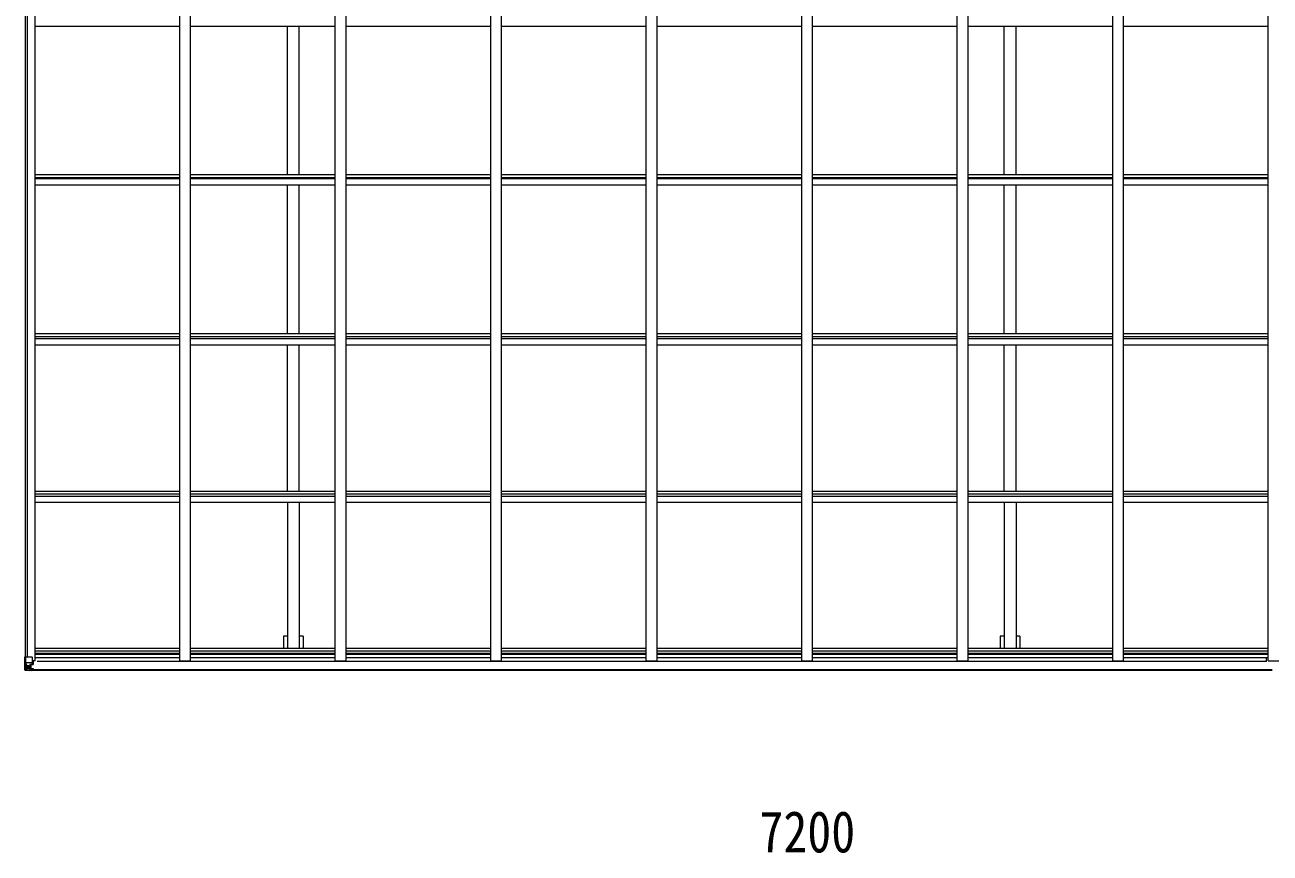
# Model space of a CAD drawing. Units: millimetres at full size, sheet at 1:40; details may follow other scales. Extents: x -11181 to 11305, y -7804 to 7716.
# Drawn here: x 744 to 6478, y 233 to 4045 of the extents above; entities that cross this region are included whole.
import ezdxf
from ezdxf.enums import TextEntityAlignment as Align

# ---------------------------------------------------------------- set-up
doc = ezdxf.new("R2010")
doc.units = ezdxf.units.MM
doc.header["$LTSCALE"] = 40
for name, color, linetype, lineweight in [('0-1_本体', 4, 'Continuous', 9), ('0-2_部品', 7, 'Continuous', 9), ('0-A_寸法', 6, 'Continuous', 9)]:
    doc.layers.add(name, color=color, linetype=linetype, lineweight=lineweight)
doc.styles.add('ＭＳ ゴシック', font='')
doc.styles.get('ＭＳ ゴシック').set_extended_font_data('MS Gothic')

msp = doc.modelspace()

# ---------------------------------------------------------------- linework, layer by layer
at = {"layer": '0-1_本体'}
for p, q in [((746.42, 1136.26), (746.42, 6998.07)), ((756.24, 1136.26), (756.24, 6998.07)), ((791.42, 1117.8), (791.42, 7016.53)), ((1457.42, 1117.8), (1457.42, 7016.53)), ((1507.42, 1117.8), (1507.42, 7016.53)), ((2173.42, 1117.8), (2173.42, 7016.53)), ((2223.42, 1117.8), (2223.42, 7016.53)), ((2889.42, 1117.8), (2889.42, 7016.53)), ((2939.42, 1117.8), (2939.42, 7016.53)), ((3605.42, 1117.8), (3605.42, 7016.53)), ((3655.42, 1117.8), (3655.42, 7016.53)), ((4321.42, 1117.8), (4321.42, 7016.53)), ((4371.42, 1117.8), (4371.42, 7016.53)), ((5037.42, 1117.8), (5037.42, 7016.53)), ((5087.42, 1117.8), (5087.42, 7016.53)), ((5753.42, 1117.8), (5753.42, 7016.53)), ((5803.42, 1117.8), (5803.42, 7016.53)), ((6469.42, 1117.8), (6469.42, 7016.53)), ((791.42, 4039.16), (1457.42, 4039.16)), ((1507.42, 4039.16), (2173.42, 4039.16)), ((1952.92, 3355.56), (1952.92, 4039.16)), ((2007.92, 3355.56), (2007.92, 4039.16)), ((2223.42, 4039.16), (2889.42, 4039.16)), ((2939.42, 4039.16), (3605.42, 4039.16)), ((3655.42, 4039.16), (4321.42, 4039.16)), ((4371.42, 4039.16), (5037.42, 4039.16)), ((5087.42, 4039.16), (5753.42, 4039.16)), ((5252.92, 3355.56), (5252.92, 4039.16)), ((5307.92, 3355.56), (5307.92, 4039.16)), ((5803.42, 4039.16), (6469.42, 4039.16)), ((791.42, 3355.56), (1457.42, 3355.56)), ((791.42, 3342.54), (1457.42, 3342.54)), ((791.42, 3337.97), (1457.42, 3337.97)), ((1507.42, 3355.56), (2173.42, 3355.56)), ((1507.42, 3342.54), (2173.42, 3342.54)), ((1507.42, 3337.97), (2173.42, 3337.97)), ((2223.42, 3355.56), (2889.42, 3355.56)), ((2223.42, 3342.54), (2889.42, 3342.54)), ((2223.42, 3337.97), (2889.42, 3337.97)), ((2939.42, 3355.56), (3605.42, 3355.56)), ((2939.42, 3342.54), (3605.42, 3342.54)), ((2939.42, 3337.97), (3605.42, 3337.97)), ((3655.42, 3355.56), (4321.42, 3355.56)), ((3655.42, 3342.54), (4321.42, 3342.54)), ((3655.42, 3337.97), (4321.42, 3337.97)), ((4371.42, 3355.56), (5037.42, 3355.56)), ((4371.42, 3342.54), (5037.42, 3342.54)), ((4371.42, 3337.97), (5037.42, 3337.97)), ((5087.42, 3355.56), (5753.42, 3355.56)), ((5087.42, 3342.54), (5753.42, 3342.54)), ((5087.42, 3337.97), (5753.42, 3337.97)), ((5803.42, 3355.56), (6469.42, 3355.56)), ((5803.42, 3342.54), (6469.42, 3342.54)), ((5803.42, 3337.97), (6469.42, 3337.97)), ((791.42, 3308.24), (1457.42, 3308.24)), ((1507.42, 3308.24), (2173.42, 3308.24)), ((1952.92, 2623.89), (1952.92, 3308.24)), ((2007.92, 2623.89), (2007.92, 3308.24)), ((2223.42, 3308.24), (2889.42, 3308.24)), ((2939.42, 3308.24), (3605.42, 3308.24)), ((3655.42, 3308.24), (4321.42, 3308.24)), ((4371.42, 3308.24), (5037.42, 3308.24)), ((5087.42, 3308.24), (5753.42, 3308.24)), ((5252.92, 2623.89), (5252.92, 3308.24)), ((5307.92, 2623.89), (5307.92, 3308.24)), ((5803.42, 3308.24), (6469.42, 3308.24)), ((791.4, 2610.98), (1457.42, 2610.98)), ((791.42, 2623.89), (1457.42, 2623.89)), ((791.42, 2601.9), (1457.42, 2601.9)), ((1507.4, 2610.98), (2173.4, 2610.98)), ((1507.42, 2623.89), (2173.42, 2623.89)), ((1507.42, 2601.9), (2173.42, 2601.9)), ((2223.4, 2610.98), (2889.4, 2610.98)), ((2223.42, 2623.89), (2889.42, 2623.89)), ((2223.42, 2601.9), (2889.42, 2601.9)), ((2939.4, 2610.98), (3605.4, 2610.98)), ((2939.42, 2623.89), (3605.42, 2623.89)), ((2939.42, 2601.9), (3605.42, 2601.9)), ((3655.42, 2623.89), (4321.42, 2623.89)), ((3655.42, 2610.98), (4321.42, 2610.98)), ((3655.42, 2601.9), (4321.42, 2601.9)), ((4371.42, 2623.89), (5037.42, 2623.89)), ((4371.42, 2610.98), (5037.42, 2610.98)), ((4371.42, 2601.9), (5037.42, 2601.9)), ((5087.4, 2610.98), (5753.4, 2610.98)), ((5087.42, 2623.89), (5753.42, 2623.89)), ((5087.42, 2601.9), (5753.42, 2601.9)), ((5803.42, 2623.89), (6469.42, 2623.89)), ((5803.42, 2610.98), (6469.4, 2610.98)), ((5803.42, 2601.9), (6469.42, 2601.9)), ((791.42, 2572.76), (1457.42, 2572.76)), ((1507.42, 2572.76), (2173.42, 2572.76)), ((1952.92, 1899.33), (1952.92, 2572.76)), ((2007.92, 1899.33), (2007.92, 2572.76)), ((2223.42, 2572.76), (2889.42, 2572.76)), ((2939.42, 2572.76), (3605.42, 2572.76)), ((3655.42, 2572.76), (4321.42, 2572.76)), ((4371.42, 2572.76), (5037.42, 2572.76)), ((5087.42, 2572.76), (5753.42, 2572.76)), ((5252.92, 1899.33), (5252.92, 2572.76)), ((5307.92, 1899.33), (5307.92, 2572.76)), ((5803.42, 2572.76), (6469.42, 2572.76)), ((791.42, 1899.33), (1457.42, 1899.33)), ((1507.42, 1899.33), (2173.42, 1899.33)), ((2223.42, 1899.33), (2889.42, 1899.33)), ((2939.42, 1899.33), (3605.42, 1899.33)), ((3655.42, 1899.33), (4321.42, 1899.33)), ((4371.42, 1899.33), (5037.42, 1899.33)), ((5087.42, 1899.33), (5753.42, 1899.33)), ((5803.42, 1899.33), (6469.42, 1899.33)), ((791.42, 1886.5), (1457.42, 1886.5)), ((791.42, 1876.34), (1457.42, 1876.34)), ((791.42, 1847.38), (1457.42, 1847.38)), ((1507.42, 1886.5), (2173.42, 1886.5)), ((1507.42, 1876.34), (2173.42, 1876.34)), ((1507.42, 1847.38), (2173.42, 1847.38)), ((1952.92, 1847.38), (1952.92, 1176.66)), ((2007.92, 1847.38), (2007.92, 1176.66)), ((2223.42, 1886.5), (2889.42, 1886.5)), ((2223.42, 1876.34), (2889.42, 1876.34)), ((2223.42, 1847.38), (2889.42, 1847.38)), ((2939.42, 1886.5), (3605.42, 1886.5)), ((2939.42, 1876.34), (3605.42, 1876.34)), ((2939.42, 1847.38), (3605.42, 1847.38)), ((3655.42, 1886.5), (4321.42, 1886.5)), ((3655.42, 1876.34), (4321.42, 1876.34)), ((3655.42, 1847.38), (4321.42, 1847.38)), ((4371.42, 1886.5), (5037.42, 1886.5)), ((4371.42, 1876.34), (5037.42, 1876.34)), ((4371.42, 1847.38), (5037.42, 1847.38)), ((5087.42, 1886.5), (5753.42, 1886.5)), ((5087.42, 1876.34), (5753.42, 1876.34)), ((5087.42, 1847.38), (5753.42, 1847.38)), ((5252.92, 1847.38), (5252.92, 1176.66)), ((5307.92, 1847.38), (5307.92, 1176.66)), ((5803.42, 1886.5), (6469.42, 1886.5)), ((5803.42, 1876.34), (6469.42, 1876.34)), ((5803.42, 1847.38), (6469.42, 1847.38)), ((2025.62, 1231.5), (2007.92, 1231.5)), ((2025.62, 1231.5), (2025.62, 1176.66)), ((5325.62, 1231.5), (5307.92, 1231.5)), ((5325.62, 1231.5), (5325.62, 1176.66)), ((791.42, 1176.66), (1457.42, 1176.66)), ((791.42, 1163.84), (1457.42, 1163.84)), ((791.42, 1152.49), (1457.42, 1152.49)), ((791.42, 1148.7), (1457.42, 1148.7)), ((1507.42, 1176.66), (2173.42, 1176.66)), ((1507.42, 1163.84), (2173.42, 1163.84)), ((1507.42, 1152.49), (2173.42, 1152.49)), ((1507.42, 1148.7), (2173.42, 1148.7)), ((2223.42, 1176.66), (2889.42, 1176.66)), ((2223.42, 1163.84), (2889.42, 1163.84)), ((2223.42, 1152.49), (2889.42, 1152.49)), ((2223.42, 1148.7), (2889.42, 1148.7)), ((2939.42, 1176.66), (3605.42, 1176.66)), ((2939.42, 1163.84), (3605.42, 1163.84)), ((2939.42, 1152.49), (3605.42, 1152.49)), ((2939.42, 1148.7), (3605.42, 1148.7)), ((3655.42, 1176.66), (4321.42, 1176.66)), ((3655.42, 1163.84), (4321.42, 1163.84)), ((3655.42, 1152.49), (4321.42, 1152.49)), ((3655.42, 1148.7), (4321.42, 1148.7)), ((4371.42, 1176.66), (5037.42, 1176.66)), ((4371.42, 1163.84), (5037.42, 1163.84)), ((4371.42, 1152.49), (5037.42, 1152.49)), ((4371.42, 1148.7), (5037.42, 1148.7)), ((5087.42, 1176.66), (5753.42, 1176.66)), ((5087.42, 1163.84), (5753.42, 1163.84)), ((5087.42, 1152.49), (5753.42, 1152.49)), ((5087.42, 1148.7), (5753.42, 1148.7)), ((5803.42, 1176.66), (6469.42, 1176.66)), ((5803.42, 1163.84), (6469.42, 1163.84)), ((5803.42, 1152.49), (6469.42, 1152.49)), ((5803.42, 1148.7), (6469.42, 1148.7)), ((791.42, 1117.8), (778.42, 1117.8)), ((791.42, 1132.75), (1457.42, 1132.75)), ((6460.42, 1114.47), (800.42, 1114.47)), ((1457.42, 1117.8), (1507.42, 1117.8)), ((1507.42, 1132.75), (2173.42, 1132.75)), ((2173.42, 1117.8), (2223.42, 1117.8)), ((2223.42, 1132.75), (2889.42, 1132.75)), ((2889.42, 1117.8), (2939.42, 1117.8)), ((2939.42, 1132.75), (3605.42, 1132.75)), ((3605.42, 1117.8), (3655.42, 1117.8)), ((3655.42, 1132.75), (4321.42, 1132.75)), ((4321.42, 1117.8), (4371.42, 1117.8)), ((4371.42, 1132.75), (5037.42, 1132.75)), ((5037.42, 1117.8), (5087.42, 1117.8)), ((5087.42, 1132.75), (5753.42, 1132.75)), ((5753.42, 1117.8), (5803.42, 1117.8)), ((5803.42, 1132.75), (6469.42, 1132.75)), ((6460.42, 1114.47), (6460.42, 1132.75)), ((6469.42, 1117.8), (6519.42, 1117.8)), ((767.92, 1077.92), (6487.92, 1077.92)), ((767.92, 1075.5), (6487.92, 1075.5))]:
    msp.add_line(p, q, dxfattribs=at)
for points in [[(1952.92, 1231.5), (1935.22, 1231.5), (1935.22, 1176.66)], [(5252.92, 1231.5), (5235.22, 1231.5), (5235.22, 1176.66)]]:
    msp.add_lwpolyline(points, dxfattribs=at)
at = {"layer": '0-2_部品'}
for p, q in [((747.26, 1136.26), (777.42, 1136.26)), ((747.26, 1136.26), (747.26, 1075.68)), ((747.81, 1109.38), (754.42, 1109.6)), ((747.81, 1109.38), (751.95, 1097.3)), ((754.42, 1096.06), (752.08, 1096.03)), ((752.08, 1096.03), (752.08, 1082.56)), ((754.42, 1109.6), (778.42, 1109.6)), ((754.42, 1096.06), (766.42, 1096.06)), ((754.42, 1096.06), (754.42, 1096.06)), ((759.9, 1089.7), (759.9, 1090.66)), ((766.42, 1099.36), (766.42, 1073.26)), ((767.92, 1096.06), (766.42, 1096.06)), ((777.59, 1101.91), (767.24, 1100.25)), ((767.24, 1099.62), (777.59, 1101.27)), ((767.24, 1100.25), (767.24, 1099.62)), ((771.92, 1092.47), (767.92, 1092.47)), ((771.92, 1100.37), (771.92, 1080.4)), ((777.59, 1101.27), (777.59, 1101.91)), ((777.87, 1101.35), (781.92, 1101.39)), ((778.42, 1135.26), (778.42, 1102.17)), ((782.92, 1113.26), (778.42, 1113.26)), ((781.92, 1103.12), (782.92, 1103.11)), ((782.92, 1101.39), (781.92, 1101.39)), ((782.92, 1117.8), (782.92, 1101.39)), ((744.42, 1075.55), (744.42, 1075.59)), ((745.36, 1074.6), (745.36, 1074.56)), ((745.36, 1074.55), (745.36, 1074.55)), ((754.32, 1074.17), (746.4, 1074.64)), ((747.26, 1075.61), (747.26, 1075.68)), ((751.23, 1079.05), (748.5, 1075.39)), ((752.08, 1082.56), (754.42, 1082.5)), ((754.42, 1082.51), (766.42, 1082.51)), ((766.42, 1073.38), (754.42, 1074.16)), ((765.42, 1082.51), (766.42, 1082.51)), ((767.92, 1082.51), (766.42, 1082.51)), ((767.92, 1078.97), (766.42, 1078.97)), ((766.42, 1074.15), (772.92, 1073.75)), ((772.92, 1072.87), (766.42, 1073.26)), ((771.92, 1084.26), (767.92, 1084.26)), ((768.42, 1079.33), (767.92, 1079.33)), ((772.92, 1074.68), (767.92, 1074.76)), ((768.03, 1080.63), (771.92, 1080.63)), ((768.41, 1080.42), (768.41, 1080.26)), ((768.41, 1080.26), (768.42, 1080.26)), ((778.42, 1080.17), (768.42, 1080.26)), ((768.42, 1078.3), (768.42, 1080.26)), ((776.42, 1078.33), (768.42, 1078.33)), ((776.42, 1078.3), (768.42, 1078.3)), ((772.92, 1074.68), (772.92, 1075.5)), ((772.92, 1074.27), (772.92, 1074.68)), ((772.92, 1074.27), (772.92, 1073.75)), ((772.92, 1073.75), (772.92, 1072.87)), ((777.92, 1075.06), (777.92, 1075.5)), ((778.22, 1075.06), (777.92, 1075.06)), ((778.22, 1075.06), (779.91, 1075.5)), ((778.42, 1080.17), (778.42, 1078.56)), ((778.42, 1078.56), (783.42, 1078.56)), ((783.42, 1077.92), (783.42, 1078.56)), ((783.42, 1078.56), (784.42, 1078.56)), ((784.42, 1080.25), (784.42, 1080.13)), ((784.42, 1078.56), (784.42, 1080.13)), ((784.42, 1078.56), (784.42, 1077.92))]:
    msp.add_line(p, q, dxfattribs=at)
for points in [[(744.42, 1075.59), (744.42, 1136.26), (747.26, 1136.26)], [(759.9, 1090.66), (758.94, 1090.66), (758.94, 1089.7)], [(772.92, 1074.27), (767.92, 1074.27), (767.92, 1099.73)], [(781.92, 1101.39), (781.92, 1103.12), (778.42, 1103.14)], [(745.36, 1074.55), (754.42, 1074), (766.42, 1073.26)], [(757.98, 1088.74), (757.02, 1088.74), (757.02, 1087.78), (757.98, 1087.78)], [(758.94, 1086.82), (758.94, 1085.86), (759.9, 1085.86), (759.9, 1086.82)], [(760.86, 1087.78), (761.82, 1087.78), (761.82, 1088.74), (760.86, 1088.74)], [(783.42, 1080.29), (768.42, 1080.42), (768.41, 1080.42)], [(768.42, 1079.33), (776.42, 1079.33), (776.42, 1077.92)], [(778.42, 1080.17), (778.42, 1080.18), (784.42, 1080.13)]]:
    msp.add_lwpolyline(points, dxfattribs=at)
msp.add_circle((759.42, 1088.26), 5.3, dxfattribs=at)
for centre, radius, start, end in [((757.98, 1089.7), 0.96, 270, 0), ((760.86, 1089.7), 0.96, 180, 270), ((767.35, 1099.32), 0.937, 96.73234, 177.67791), ((767.35, 1098.69), 0.937, 96.73234, 177.67791), ((777.42, 1135.26), 1, 0, 90), ((777.48, 1102.84), 0.937, 276.73234, 357.67791), ((777.48, 1102.2), 0.937, 276.73234, 357.67791), ((745.42, 1075.59), 0.999, 180.04917, 266.5576), ((745.42, 1075.56), 0.999, 180.04917, 266.5576), ((745.42, 1075.55), 1, 179.99921, 266.49983), ((746.57, 1061.94), 12.7, 84.89689, 90.75534), ((748.54, 1075.56), 1.28, 177.54105, 228.82169), ((757.98, 1086.82), 0.96, 0, 90), ((760.86, 1086.82), 0.96, 90, 180), ((768.43, 1080.94), 0.513, 178.95293, 268.11972), ((768.42, 1080.76), 0.5, 179.95536, 269.47105), ((768.42, 1077.83), 0.5, 89.99891, 179.99891), ((768.42, 1077.8), 0.5, 90.00309, 180.00198), ((783.55, 1072.6), 7.69, 83.56574, 91.03001)]:
    msp.add_arc(centre, radius, start, end, dxfattribs=at)
for centre, major_axis, ratio, start_param, end_param in [((748.53, 1107.03), (0.85, -2.32), 0.403757, 3.0087805, 3.9744392), ((750.68, 1096.01), (0, -3), 0.468246, 1.5772882, 2.0127935), ((747.36, 1074.47), (2, -0.12), 0.060933, 2.0712557, 3.1453404), ((946.36, 1062.24), (201, -12.36), 0.060933, 3.1453404, 3.145839), ((747.55, 1077.57), (-0.02, -3), 0.466854, 0.125683, 0.7596956), ((749.21, 1082.64), (0.03, -5), 0.573921, 0.7672717, 1.551125), ((672.67, 1082.51), (81.75, 0), 0.061163, 6.2824128, 6.2831853)]:
    msp.add_ellipse(centre, major_axis=major_axis, ratio=ratio, start_param=start_param, end_param=end_param, dxfattribs=at)

# ---------------------------------------------------------------- texts
at = {"layer": '0-A_寸法', "color": 7, "style": 'ＭＳ ゴシック', "width": 0.85}
msp.add_text('7200', height=190.6, dxfattribs=at).set_placement((4126.42, 178.75), align=Align.BOTTOM_LEFT)

doc.saveas('drawing.dxf')
